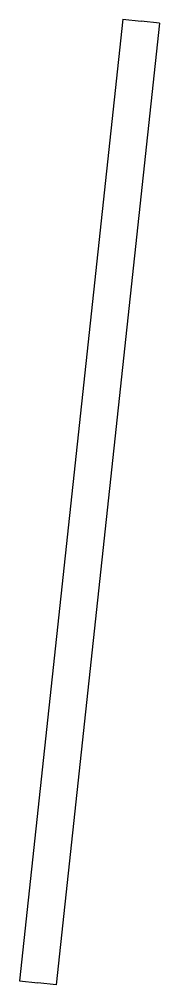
# Model space of a CAD drawing. Header units: metres. Extents: x 276563 to 554027, y 6210407 to 12421560.
# Drawn here: x 554024.68 to 554026.66, y 12421546.35 to 12421559.98 of the extents above.
import ezdxf

# ---------------------------------------------------------------- set-up
doc = ezdxf.new("R2010")
doc.units = ezdxf.units.M
doc.layers.add('Duct_SP_NEW', color=2, linetype='Continuous')

msp = doc.modelspace()

# ---------------------------------------------------------------- linework, layer by layer
at = {"layer": 'Duct_SP_NEW'}
for p, q in [((554026.139, 12421559.981), (554024.679, 12421546.403)), ((554026.139, 12421559.981), (554026.397, 12421559.954)), ((554026.656, 12421559.926), (554026.397, 12421559.954)), ((554026.656, 12421559.926), (554025.196, 12421546.347)), ((554024.679, 12421546.403), (554024.938, 12421546.375)), ((554025.196, 12421546.347), (554024.938, 12421546.375))]:
    msp.add_line(p, q, dxfattribs=at)

doc.saveas('drawing.dxf')
